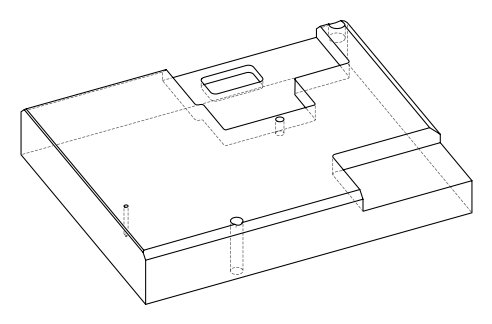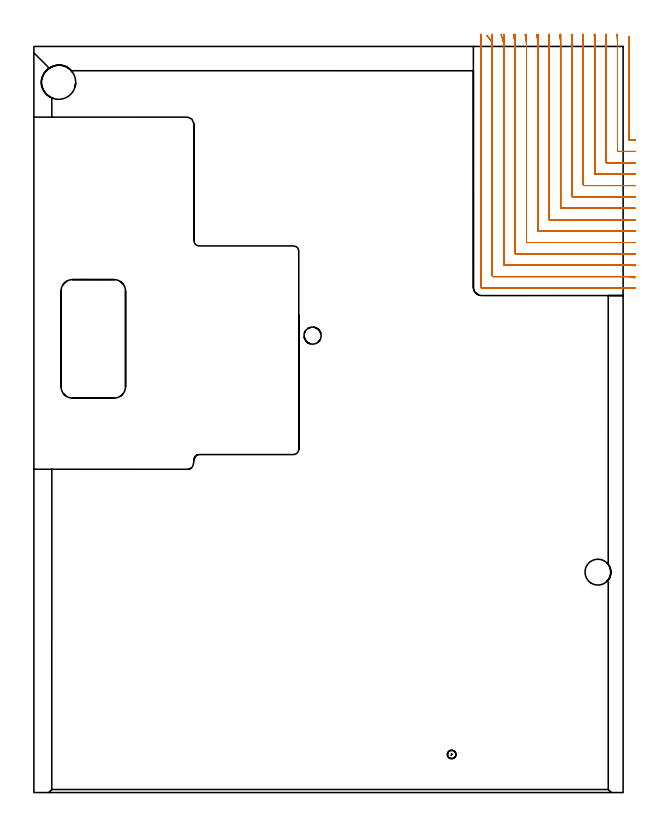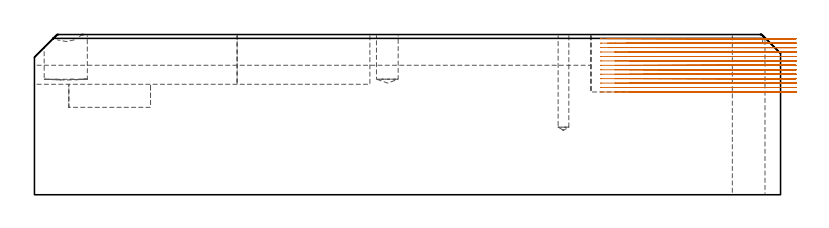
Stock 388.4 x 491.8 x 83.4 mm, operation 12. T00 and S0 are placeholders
(PLAN: 14 operations, 8 tool changes, 597.9 min)
(1 SPOT_DRILL | STEP1POCKET | NXT0321_9005460120000 | 0.03 min | 2 mm3)
(2 SPOT_DRILL_1 | STEP1POCKET_2 | NXT0321_9005460120000 | 0.03 min | 0 mm3)
(3 INDEXABLE_INSERT_DRILL_THROUGH_HOLE_FROM_SOLID | STEP1HOLE | NXT0302_005 | 0.35 min | 18882 mm3)
(4 DRILL_BLIND_HOLE_INTO_CENTER | STEP1POCKET | NXT0301_084 | 0.11 min | 2385 mm3)
(5 INDEXABLE_INSERT_DRILL_BLIND_HOLE_FROM_SOLID | STEP1POCKET_1 | NXT0302_016 | 0.1 min | 9302 mm3)
(6 DRILL_BLIND_HOLE_INTO_CENTER_1 | STEP1POCKET_2 | UGT0301_179 | 0.21 min | 1179 mm3)
(7 AREA_MILL | FG_CHAMFER_SURFACE | UGT0205_001 | 8.7 min | 15280 mm3)
(8 AREA_MILL_1 | FG_CHAMFER_SURFACE_1 | UGT0205_001 | 13.91 min | 37969 mm3)
(9 AREA_MILL_2 | FG_CHAMFER_SURFACE_2 | UGT0205_001 | 10.77 min | 15998 mm3)
(10 AREA_MILL_3 | FG_CHAMFER_SURFACE_3 | UGT0205_001 | 1.46 min | 2589 mm3)
(11 AREA_MILL_4 | FG_CHAMFER_SURFACE_4 | UGT0205_001 | 3.1 min | 733 mm3)
(12 MILL_CORNER_NOTCH_RECTANGULAR | CORNER_NOTCH_RECTANGULAR | NXT0201_013 | Follow Part, ap 2.5, ae 75% | 67.74 min | 483137 mm3)
(13 MILL_OPEN_POCKET | POCKET_OPEN | NXT0201_008 | Follow Part, ap 1.5, ae 75% | 488.67 min | 879252 mm3)
(14 MILL_RECTANGULAR_POCKET | POCKET_RECTANGULAR_STRAIGHT | UGT0201_133 | Follow Part, ap 3.75, ae 75% | 2.69 min | 39282 mm3)
(TOOL NXT0321_9005460120000 | NC Spot Drill, 142deg, 12mm, Carbide, Uncoated | D12 PA142 FL30 Z2)
(TOOL NXT0302_005 | Index. Insert Drill 17mm [880-D1700L20-05] | D17 PA176 FL85 Z2)
(TOOL NXT0301_084 | Carbide Drill 11.3mm [860.1-1130-034A1-MM 2214] | D11.3 PA140 FL55 Z2)
(TOOL NXT0302_016 | Index. Insert Drill 22.5mm [880-D2250L25-03] | D22.5 PA176 FL68 Z2)
(TOOL UGT0301_179 | Twist Drill 5.6 mm | D5.6 PA118 FL55 Z2)
(TOOL UGT0205_001 | Chamfer Mill 20 x 3 x 45 deg. | D20 FL50 Z2)
(TOOL NXT0201_013 | ENDMILL 10mm | D10 FL30 Z4)
(TOOL NXT0201_008 | ENDMILL 6mm [2P460-0600-NA 1630] | D6 FL26 Z6)
(TOOL UGT0201_133 | Carbide End Mill 15.0 | D15 FL30 Z4)
(OP 12 MILL_CORNER_NOTCH_RECTANGULAR)
G17 G21 G94 G90
T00 M6
G54
G17 G0 G90 X392.043 Y498.112 S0 M3
G43 Z93.541 H0
Z81.23
G94 G1 X392.144 Y495.114 F250.
G2 X392.2 Y491.813 R97.5 F500.
G1 Y430.584
G3 X392.686 Y430.091 R0.5
G2 X393.4 Y430.079 R97.5
G1 X396.399 Y430.016 F250.
G0 Z93.541
X384.396 Y499.795
Z81.23
G1 X384.562 Y496.8
G2 X384.7 Y491.813 R90. F500.
G1 Y423.093
G3 X385.193 Y422.6 R0.5
G1 X391.359
G2 X393.4 Y422.577 R90.
G1 X396.399 Y422.509 F250.
G0 Z93.541
X376.868 Y499.795
Z81.23
G1 X377.049 Y496.8
G2 X377.2 Y491.813 R82.5 F500.
G1 Y415.594
G3 X377.694 Y415.1 R0.5
G1 X391.359
G2 X393.4 Y415.075 R82.5
G1 X396.399 Y415.001 F250.
G0 Z93.541
X369.335 Y499.793
Z81.23
G1 X369.534 Y496.8
G2 X369.7 Y491.813 R75. F500.
G1 Y408.094
G3 X370.194 Y407.6 R0.5
G1 X391.359
G2 X393.4 Y407.572 R75.
G1 X396.399 Y407.491 F250.
G0 Z93.541
X361.794 Y499.792
Z81.23
G1 X362.016 Y496.8
G2 X362.2 Y491.813 R67.5 F500.
G1 Y400.594
G3 X362.694 Y400.1 R0.5
G1 X391.359
G2 X393.4 Y400.069 R67.5
G1 X396.399 Y399.978 F250.
G0 Z93.541
X354.243 Y499.79
Z81.23
G1 X354.492 Y496.8
G2 X354.7 Y491.813 R60. F500.
G1 Y393.094
G3 X355.194 Y392.6 R0.5
G1 X391.359
G2 X393.4 Y392.565 R60.
G1 X396.398 Y392.463 F250.
G0 Z93.541
X346.678 Y499.786
Z81.23
G1 X346.963 Y496.8
G2 X347.2 Y491.813 R52.5 F500.
G1 Y385.595
G3 X347.695 Y385.1 R0.5
G1 X391.359
G2 X393.4 Y385.06 R52.5
G1 X396.398 Y384.944 F250.
G0 Z93.541
X339.09 Y499.782
Z81.23
G1 X339.423 Y496.8
G2 X339.7 Y491.813 R45. F500.
G1 Y378.095
G3 X340.195 Y377.6 R0.5
G1 X391.359
G2 X393.4 Y377.554 R45.
G1 X396.397 Y377.418 F250.
G0 Z93.541
X331.468 Y499.773
Z81.23
G1 X331.867 Y496.8
G2 X332.2 Y491.813 R37.5 F500.
G1 Y370.595
G3 X332.695 Y370.1 R0.5
G1 X391.359
G2 X393.4 Y370.044 R37.5
G1 X396.396 Y369.881 F250.
G0 Z93.541
X323.784 Y499.758
Z81.23
G1 X324.283 Y496.8
G2 X324.7 Y491.813 R30. F500.
G1 Y363.096
G3 X325.196 Y362.6 R0.5
G1 X391.359
G2 X393.4 Y362.531 R30.
G1 X396.393 Y362.326 F250.
G0 Z93.541
X315.975 Y499.725
Z81.23
G1 X316.64 Y496.8
G2 X317.2 Y491.813 R22.5 F500.
G1 Y355.596
G3 X317.696 Y355.1 R0.5
G1 X391.359
G2 X393.4 Y355.007 R22.5
G1 X396.388 Y354.735 F250.
G0 Z93.541
X307.849 Y499.629
Z81.23
G1 X308.847 Y496.8
G2 X309.7 Y491.813 R15. F500.
G1 Y348.096
G3 X310.196 Y347.6 R0.5
G1 X391.359
G2 X393.4 Y347.461 R15.
G1 X396.372 Y347.052 F250.
G0 Z93.541
X298.307 Y499.041
Z81.23
G1 X300.302 Y496.8
G2 X302.2 Y491.813 R7.5 F500.
G1 Y340.596
G3 X302.696 Y340.1 R0.5
G1 X391.359
G2 X393.4 Y339.817 R7.5
G1 X396.287 Y339.001 F250.
G0 Z93.541
X294.7 Y494.813
Z81.23
G1 Y491.813
Y333.1 F500.
G3 X295.2 Y332.6 R0.5
G1 X391.359
X394.359 F250.
G0 Z93.541
X392.043 Y498.112
Z78.919
G1 X392.144 Y495.114
G2 X392.2 Y491.813 R97.5 F500.
G1 Y430.593
G3 X392.693 Y430.1 R0.5
G2 X393.4 Y430.1 R97.5
G1 X396.4 Y430.091 F250.
G0 Z93.541
X384.396 Y499.795
Z78.919
G1 X384.562 Y496.8
G2 X384.7 Y491.813 R90. F500.
G1 Y423.093
G3 X385.193 Y422.6 R0.5
G1 X393.105
X393.4
X396.4 Y422.59 F250.
G0 Z93.541
X376.868 Y499.795
Z78.919
G1 X377.049 Y496.8
G2 X377.2 Y491.813 R82.5 F500.
G1 Y415.594
G3 X377.694 Y415.1 R0.5
G1 X393.105
X393.4 Y415.099
X396.4 Y415.089 F250.
G0 Z93.541
X369.335 Y499.793
Z78.919
G1 X369.534 Y496.8
G2 X369.7 Y491.813 R75. F500.
G1 Y408.094
G3 X370.194 Y407.6 R0.5
G1 X393.105
X393.4 Y407.599
X396.4 Y407.588 F250.
G0 Z93.541
X361.794 Y499.792
Z78.919
G1 X362.016 Y496.8
G2 X362.2 Y491.813 R67.5 F500.
G1 Y400.594
G3 X362.694 Y400.1 R0.5
G1 X393.105
X393.4 Y400.099
X396.4 Y400.086 F250.
G0 Z93.541
X354.243 Y499.79
Z78.919
G1 X354.492 Y496.8
G2 X354.7 Y491.813 R60. F500.
G1 Y393.095
G3 X355.195 Y392.6 R0.5
G1 X393.105
X393.4 Y392.599
X396.4 Y392.585 F250.
G0 Z93.541
X346.678 Y499.786
Z78.919
G1 X346.963 Y496.8
G2 X347.2 Y491.813 R52.5 F500.
G1 Y385.595
G3 X347.695 Y385.1 R0.5
G1 X393.105
X393.4 Y385.099
X396.4 Y385.082 F250.
G0 Z93.541
X339.09 Y499.782
Z78.919
G1 X339.423 Y496.8
G2 X339.7 Y491.813 R45. F500.
G1 Y378.095
G3 X340.195 Y377.6 R0.5
G1 X393.105
X393.4 Y377.599
X396.4 Y377.579 F250.
G0 Z93.541
X331.468 Y499.773
Z78.919
G1 X331.867 Y496.8
G2 X332.2 Y491.813 R37.5 F500.
G1 Y370.595
G3 X332.695 Y370.1 R0.5
G1 X393.105
G2 X393.4 Y370.099 R37.5
G1 X396.4 Y370.075 F250.
G0 Z93.541
X323.784 Y499.758
Z78.919
G1 X324.283 Y496.8
G2 X324.7 Y491.813 R30. F500.
G1 Y363.096
G3 X325.196 Y362.6 R0.5
G1 X393.105
G2 X393.4 Y362.599 R30.
G1 X396.4 Y362.569 F250.
G0 Z93.541
X315.976 Y499.725
Z78.919
G1 X316.64 Y496.8
G2 X317.2 Y491.813 R22.5 F500.
G1 Y355.596
G3 X317.696 Y355.1 R0.5
G1 X393.105
G2 X393.4 Y355.098 R22.5
G1 X396.4 Y355.059 F250.
G0 Z93.541
X307.849 Y499.629
Z78.919
G1 X308.847 Y496.8
G2 X309.7 Y491.813 R15. F500.
G1 Y348.096
G3 X310.196 Y347.6 R0.5
G1 X393.105
G2 X393.4 Y347.597 R15.
G1 X396.399 Y347.538 F250.
G0 Z93.541
X298.307 Y499.041
Z78.919
G1 X300.302 Y496.8
G2 X302.2 Y491.813 R7.5 F500.
G1 Y340.596
G3 X302.696 Y340.1 R0.5
G1 X393.105
G2 X393.4 Y340.094 R7.5
G1 X396.398 Y339.976 F250.
G0 Z93.541
X294.7 Y494.813
Z78.919
G1 Y491.813
Y333.1 F500.
G3 X295.2 Y332.6 R0.5
G1 X393.105
X396.105 F250.
G0 Z93.541
X392.067 Y498.098
Z76.608
G1 X392.157 Y495.1
G2 X392.2 Y492.189 R97.5 F500.
G1 Y430.593
G3 X392.693 Y430.1 R0.5
G1 X393.4
X396.4 F250.
G0 Z93.541
X384.428 Y499.796
Z76.608
G1 X384.582 Y496.8
G2 X384.7 Y492.189 R90. F500.
G1 Y423.093
G3 X385.193 Y422.6 R0.5
G1 X393.4
X396.4 F250.
G0 Z93.541
X376.903 Y499.795
Z76.608
G1 X377.071 Y496.8
G2 X377.2 Y492.189 R82.5 F500.
G1 Y415.594
G3 X377.694 Y415.1 R0.5
G1 X393.4
X396.4 F250.
G0 Z93.541
X369.374 Y499.794
Z76.608
G1 X369.558 Y496.8
G2 X369.7 Y492.189 R75. F500.
G1 Y408.094
G3 X370.194 Y407.6 R0.5
G1 X393.4
X396.4 F250.
G0 Z93.541
X361.837 Y499.793
Z76.608
G1 X362.042 Y496.8
G2 X362.2 Y492.189 R67.5 F500.
G1 Y400.594
G3 X362.694 Y400.1 R0.5
G1 X393.4
X396.4 F250.
G0 Z93.541
X354.292 Y499.791
Z76.608
G1 X354.523 Y496.8
G2 X354.7 Y492.189 R60. F500.
G1 Y393.094
G3 X355.194 Y392.6 R0.5
G1 X393.4
X396.4 F250.
G0 Z93.541
X346.734 Y499.788
Z76.608
G1 X346.997 Y496.8
G2 X347.2 Y492.189 R52.5 F500.
G1 Y385.595
G3 X347.695 Y385.1 R0.5
G1 X393.4
X396.4 F250.
G0 Z93.541
X339.156 Y499.784
Z76.608
G1 X339.463 Y496.8
G2 X339.7 Y492.189 R45. F500.
G1 Y378.095
G3 X340.195 Y377.6 R0.5
G1 X393.4
X396.4 F250.
G0 Z93.541
X331.546 Y499.777
Z76.608
G1 X331.915 Y496.8
G2 X332.2 Y492.189 R37.5 F500.
G1 Y370.595
G3 X332.695 Y370.1 R0.5
G1 X393.4
X396.4 F250.
G0 Z93.541
X323.882 Y499.764
Z76.608
G1 X324.343 Y496.8
G2 X324.7 Y492.189 R30. F500.
G1 Y363.096
G3 X325.196 Y362.6 R0.5
G1 X393.4
X396.4 F250.
G0 Z93.541
X316.108 Y499.736
Z76.608
G1 X316.722 Y496.8
G2 X317.2 Y492.189 R22.5 F500.
G1 Y355.596
G3 X317.696 Y355.1 R0.5
G1 X393.4
X396.4 F250.
G0 Z93.541
X308.051 Y499.655
Z76.608
G1 X308.974 Y496.8
G2 X309.7 Y492.189 R15. F500.
G1 Y348.096
G3 X310.196 Y347.6 R0.5
G1 X393.4
X396.4 F250.
G0 Z93.541
X298.77 Y499.166
Z76.608
G1 X300.615 Y496.8
G2 X302.2 Y492.189 R7.5 F500.
G1 Y340.596
G3 X302.696 Y340.1 R0.5
G1 X393.4
X396.4 F250.
G0 Z93.541
X294.7 Y495.189
Z76.608
G1 Y492.189
Y333.1 F500.
G3 X295.2 Y332.6 R0.5
G1 X393.4
X396.4 F250.
G0 Z93.541
X392.2 Y498.05
Z74.298
G1 Y495.05
Y430.593 F500.
G3 X392.693 Y430.1 R0.5
G1 X393.4
X396.4 F250.
G0 Z93.541
X384.65 Y499.8
Z74.298
G1 X384.692 Y496.8
G2 X384.7 Y495.566 R90. F500.
G1 Y423.093
G3 X385.193 Y422.6 R0.5
G1 X393.4
X396.4 F250.
G0 Z93.541
X377.146 Y499.8
Z74.298
G1 X377.191 Y496.8
G2 X377.2 Y495.566 R82.5 F500.
G1 Y415.594
G3 X377.694 Y415.1 R0.5
G1 X393.4
X396.4 F250.
G0 Z93.541
X369.641 Y499.8
Z74.298
G1 X369.69 Y496.8
G2 X369.7 Y495.566 R75. F500.
G1 Y408.094
G3 X370.194 Y407.6 R0.5
G1 X393.4
X396.4 F250.
G0 Z93.541
X362.134 Y499.8
Z74.298
G1 X362.189 Y496.8
G2 X362.2 Y495.566 R67.5 F500.
G1 Y400.594
G3 X362.694 Y400.1 R0.5
G1 X393.4
X396.4 F250.
G0 Z93.541
X354.626 Y499.799
Z74.298
G1 X354.687 Y496.8
G2 X354.7 Y495.566 R60. F500.
G1 Y393.094
G3 X355.194 Y392.6 R0.5
G1 X393.4
X396.4 F250.
G0 Z93.541
X347.115 Y499.799
Z74.298
G1 X347.186 Y496.8
G2 X347.2 Y495.566 R52.5 F500.
G1 Y385.595
G3 X347.695 Y385.1 R0.5
G1 X393.4
X396.4 F250.
G0 Z93.541
X339.601 Y499.799
Z74.298
G1 X339.683 Y496.8
G2 X339.7 Y495.566 R45. F500.
G1 Y378.095
G3 X340.195 Y377.6 R0.5
G1 X393.4
X396.4 F250.
G0 Z93.541
X332.081 Y499.798
Z74.298
G1 X332.18 Y496.8
G2 X332.2 Y495.566 R37.5 F500.
G1 Y370.595
G3 X332.695 Y370.1 R0.5
G1 X393.4
X396.4 F250.
G0 Z93.541
X324.551 Y499.797
Z74.298
G1 X324.675 Y496.8
G2 X324.7 Y495.566 R30. F500.
G1 Y363.096
G3 X325.196 Y362.6 R0.5
G1 X393.4
X396.4 F250.
G0 Z93.541
X317.002 Y499.795
Z74.298
G1 X317.166 Y496.8
G2 X317.2 Y495.566 R22.5 F500.
G1 Y355.596
G3 X317.696 Y355.1 R0.5
G1 X393.4
X396.4 F250.
G0 Z93.541
X309.402 Y499.79
Z74.298
G1 X309.649 Y496.8
G2 X309.7 Y495.566 R15. F500.
G1 Y348.096
G3 X310.196 Y347.6 R0.5
G1 X393.4
X396.4 F250.
G0 Z93.541
X302.098 Y499.8
Z74.298
G1 Y496.8
G2 X302.2 Y495.566 R7.5 F500.
G1 Y340.596
G3 X302.696 Y340.1 R0.5
G1 X393.4
X396.4 F250.
G0 Z93.541
X294.7 Y498.566
Z74.298
G1 Y495.566
Y333.1 F500.
G3 X295.2 Y332.6 R0.5
G1 X393.4
X396.4 F250.
G0 Z93.541
X392.2 Y498.05
Z71.987
G1 Y495.05
Y430.593 F500.
G3 X392.693 Y430.1 R0.5
G1 X393.4
X396.4 F250.
G0 Z93.541
X384.697 Y499.8
Z71.987
G1 X384.7 Y496.8
Y496.711 F500.
Y423.093
G3 X385.193 Y422.6 R0.5
G1 X393.4
X396.4 F250.
G0 Z93.541
X377.197 Y499.8
Z71.987
G1 X377.2 Y496.8
Y496.711 F500.
Y415.594
G3 X377.694 Y415.1 R0.5
G1 X393.4
X396.4 F250.
G0 Z93.541
X369.696 Y499.8
Z71.987
G1 X369.7 Y496.8
Y496.711 F500.
Y408.094
G3 X370.194 Y407.6 R0.5
G1 X393.4
X396.4 F250.
G0 Z93.541
X362.196 Y499.8
Z71.987
G1 X362.2 Y496.8
Y496.711 F500.
Y400.594
G3 X362.694 Y400.1 R0.5
G1 X393.4
X396.4 F250.
G0 Z93.541
X354.695 Y499.8
Z71.987
G1 X354.7 Y496.8
Y496.711 F500.
Y393.094
G3 X355.194 Y392.6 R0.5
G1 X393.4
X396.4 F250.
G0 Z93.541
X347.195 Y499.8
Z71.987
G1 X347.2 Y496.8
Y496.711 F500.
Y385.595
G3 X347.695 Y385.1 R0.5
G1 X393.4
X396.4 F250.
G0 Z93.541
X339.694 Y499.8
Z71.987
G1 X339.7 Y496.8
Y496.711 F500.
Y378.095
G3 X340.195 Y377.6 R0.5
G1 X393.4
X396.4 F250.
G0 Z93.541
X332.193 Y499.8
Z71.987
G1 X332.2 Y496.8
Y496.711 F500.
Y370.595
G3 X332.695 Y370.1 R0.5
G1 X393.4
X396.4 F250.
G0 Z93.541
X324.691 Y499.8
Z71.987
G1 X324.7 Y496.8
Y496.711 F500.
Y363.096
G3 X325.196 Y362.6 R0.5
G1 X393.4
X396.4 F250.
G0 Z93.541
X317.188 Y499.8
Z71.987
G1 X317.2 Y496.8
Y496.711 F500.
Y355.596
G3 X317.696 Y355.1 R0.5
G1 X393.4
X396.4 F250.
G0 Z93.541
X309.682 Y499.8
Z71.987
G1 X309.7 Y496.8
Y496.711 F500.
Y348.096
G3 X310.196 Y347.6 R0.5
G1 X393.4
X396.4 F250.
G0 Z93.541
X302.164 Y499.8
Z71.987
G1 X302.199 Y496.8
X302.2 Y496.711 F500.
Y340.596
G3 X302.696 Y340.1 R0.5
G1 X393.4
X396.4 F250.
G0 Z93.541
X294.7 Y499.711
Z71.987
G1 Y496.711
Y333.1 F500.
G3 X295.2 Y332.6 R0.5
G1 X393.4
X396.4 F250.
G0 Z93.541
X392.2 Y498.05
Z69.676
G1 Y495.05
Y430.593 F500.
G3 X392.693 Y430.1 R0.5
G1 X393.4
X396.4 F250.
G0 Z93.541
X384.7 Y499.8
Z69.676
G1 Y496.8
Y423.093 F500.
G3 X385.193 Y422.6 R0.5
G1 X393.4
X396.4 F250.
G0 Z93.541
X377.2 Y499.8
Z69.676
G1 Y496.8
Y415.594 F500.
G3 X377.694 Y415.1 R0.5
G1 X393.4
X396.4 F250.
G0 Z93.541
X369.7 Y499.8
Z69.676
G1 Y496.8
Y408.094 F500.
G3 X370.194 Y407.6 R0.5
G1 X393.4
X396.4 F250.
G0 Z93.541
X362.2 Y499.8
Z69.676
G1 Y496.8
Y400.594 F500.
G3 X362.694 Y400.1 R0.5
G1 X393.4
X396.4 F250.
G0 Z93.541
X354.7 Y499.8
Z69.676
G1 Y496.8
Y393.094 F500.
G3 X355.194 Y392.6 R0.5
G1 X393.4
X396.4 F250.
G0 Z93.541
X347.2 Y499.8
Z69.676
G1 Y496.8
Y385.595 F500.
G3 X347.695 Y385.1 R0.5
G1 X393.4
X396.4 F250.
G0 Z93.541
X339.7 Y499.8
Z69.676
G1 Y496.8
Y378.095 F500.
G3 X340.195 Y377.6 R0.5
G1 X393.4
X396.4 F250.
G0 Z93.541
X332.2 Y499.8
Z69.676
G1 Y496.8
Y370.595 F500.
G3 X332.695 Y370.1 R0.5
G1 X393.4
X396.4 F250.
G0 Z93.541
X324.7 Y499.8
Z69.676
G1 Y496.8
Y363.096 F500.
G3 X325.196 Y362.6 R0.5
G1 X393.4
X396.4 F250.
G0 Z93.541
X317.2 Y499.8
Z69.676
G1 Y496.8
Y355.596 F500.
G3 X317.696 Y355.1 R0.5
G1 X393.4
X396.4 F250.
G0 Z93.541
X309.7 Y499.8
Z69.676
G1 Y496.8
Y348.096 F500.
G3 X310.196 Y347.6 R0.5
G1 X393.4
X396.4 F250.
G0 Z93.541
X302.2 Y499.8
Z69.676
G1 Y496.8
Y340.596 F500.
G3 X302.696 Y340.1 R0.5
G1 X393.4
X396.4 F250.
G0 Z93.541
X294.7 Y499.8
Z69.676
G1 Y496.8
Y333.1 F500.
G3 X295.2 Y332.6 R0.5
G1 X393.4
X396.4 F250.
G0 Z93.541
X392.2 Y498.05
Z67.365
G1 Y495.05
Y430.593 F500.
G3 X392.693 Y430.1 R0.5
G1 X393.4
X396.4 F250.
G0 Z93.541
X384.7 Y499.8
Z67.365
G1 Y496.8
Y423.093 F500.
G3 X385.193 Y422.6 R0.5
G1 X393.4
X396.4 F250.
G0 Z93.541
X377.2 Y499.8
Z67.365
G1 Y496.8
Y415.594 F500.
G3 X377.694 Y415.1 R0.5
G1 X393.4
X396.4 F250.
G0 Z93.541
X369.7 Y499.8
Z67.365
G1 Y496.8
Y408.094 F500.
G3 X370.194 Y407.6 R0.5
G1 X393.4
X396.4 F250.
G0 Z93.541
X362.2 Y499.8
Z67.365
G1 Y496.8
Y400.594 F500.
G3 X362.694 Y400.1 R0.5
G1 X393.4
X396.4 F250.
G0 Z93.541
X354.7 Y499.8
Z67.365
G1 Y496.8
Y393.094 F500.
G3 X355.194 Y392.6 R0.5
G1 X393.4
X396.4 F250.
G0 Z93.541
X347.2 Y499.8
Z67.365
G1 Y496.8
Y385.595 F500.
G3 X347.695 Y385.1 R0.5
G1 X393.4
X396.4 F250.
G0 Z93.541
X339.7 Y499.8
Z67.365
G1 Y496.8
Y378.095 F500.
G3 X340.195 Y377.6 R0.5
G1 X393.4
X396.4 F250.
G0 Z93.541
X332.2 Y499.8
Z67.365
G1 Y496.8
Y370.595 F500.
G3 X332.695 Y370.1 R0.5
G1 X393.4
X396.4 F250.
G0 Z93.541
X324.7 Y499.8
Z67.365
G1 Y496.8
Y363.096 F500.
G3 X325.196 Y362.6 R0.5
G1 X393.4
X396.4 F250.
G0 Z93.541
X317.2 Y499.8
Z67.365
G1 Y496.8
Y355.596 F500.
G3 X317.696 Y355.1 R0.5
G1 X393.4
X396.4 F250.
G0 Z93.541
X309.7 Y499.8
Z67.365
G1 Y496.8
Y348.096 F500.
G3 X310.196 Y347.6 R0.5
G1 X393.4
X396.4 F250.
G0 Z93.541
X302.2 Y499.8
Z67.365
G1 Y496.8
Y340.596 F500.
G3 X302.696 Y340.1 R0.5
G1 X393.4
X396.4 F250.
G0 Z93.541
X294.7 Y499.8
Z67.365
G1 Y496.8
Y333.1 F500.
G3 X295.2 Y332.6 R0.5
G1 X393.4
X396.4 F250.
G0 Z93.541
X392.2 Y498.05
Z65.054
G1 Y495.05
Y430.593 F500.
G3 X392.693 Y430.1 R0.5
G1 X393.4
X396.4 F250.
G0 Z93.541
X384.7 Y499.8
Z65.054
G1 Y496.8
Y423.093 F500.
G3 X385.193 Y422.6 R0.5
G1 X393.4
X396.4 F250.
G0 Z93.541
X377.2 Y499.8
Z65.054
G1 Y496.8
Y415.594 F500.
G3 X377.694 Y415.1 R0.5
G1 X393.4
X396.4 F250.
G0 Z93.541
X369.7 Y499.8
Z65.054
G1 Y496.8
Y408.094 F500.
G3 X370.194 Y407.6 R0.5
G1 X393.4
X396.4 F250.
G0 Z93.541
X362.2 Y499.8
Z65.054
G1 Y496.8
Y400.594 F500.
G3 X362.694 Y400.1 R0.5
G1 X393.4
X396.4 F250.
G0 Z93.541
X354.7 Y499.8
Z65.054
G1 Y496.8
Y393.094 F500.
G3 X355.194 Y392.6 R0.5
G1 X393.4
X396.4 F250.
G0 Z93.541
X347.2 Y499.8
Z65.054
G1 Y496.8
Y385.595 F500.
G3 X347.695 Y385.1 R0.5
G1 X393.4
X396.4 F250.
G0 Z93.541
X339.7 Y499.8
Z65.054
G1 Y496.8
Y378.095 F500.
G3 X340.195 Y377.6 R0.5
G1 X393.4
X396.4 F250.
G0 Z93.541
X332.2 Y499.8
Z65.054
G1 Y496.8
Y370.595 F500.
G3 X332.695 Y370.1 R0.5
G1 X393.4
X396.4 F250.
G0 Z93.541
X324.7 Y499.8
Z65.054
G1 Y496.8
Y363.096 F500.
G3 X325.196 Y362.6 R0.5
G1 X393.4
X396.4 F250.
G0 Z93.541
X317.2 Y499.8
Z65.054
G1 Y496.8
Y355.596 F500.
G3 X317.696 Y355.1 R0.5
G1 X393.4
X396.4 F250.
G0 Z93.541
X309.7 Y499.8
Z65.054
G1 Y496.8
Y348.096 F500.
G3 X310.196 Y347.6 R0.5
G1 X393.4
X396.4 F250.
G0 Z93.541
X302.2 Y499.8
Z65.054
G1 Y496.8
Y340.596 F500.
G3 X302.696 Y340.1 R0.5
G1 X393.4
X396.4 F250.
G0 Z93.541
X294.7 Y499.8
Z65.054
G1 Y496.8
Y333.1 F500.
G3 X295.2 Y332.6 R0.5
G1 X393.4
X396.4 F250.
G0 Z93.541
X392.2 Y498.05
Z62.743
G1 Y495.05
Y430.593 F500.
G3 X392.693 Y430.1 R0.5
G1 X393.4
X396.4 F250.
G0 Z93.541
X384.7 Y499.8
Z62.743
G1 Y496.8
Y423.093 F500.
G3 X385.193 Y422.6 R0.5
G1 X393.4
X396.4 F250.
G0 Z93.541
X377.2 Y499.8
Z62.743
G1 Y496.8
Y415.594 F500.
G3 X377.694 Y415.1 R0.5
G1 X393.4
X396.4 F250.
G0 Z93.541
X369.7 Y499.8
Z62.743
G1 Y496.8
Y408.094 F500.
G3 X370.194 Y407.6 R0.5
G1 X393.4
X396.4 F250.
G0 Z93.541
X362.2 Y499.8
Z62.743
G1 Y496.8
Y400.594 F500.
G3 X362.694 Y400.1 R0.5
G1 X393.4
X396.4 F250.
G0 Z93.541
X354.7 Y499.8
Z62.743
G1 Y496.8
Y393.094 F500.
G3 X355.194 Y392.6 R0.5
G1 X393.4
X396.4 F250.
G0 Z93.541
X347.2 Y499.8
Z62.743
G1 Y496.8
Y385.595 F500.
G3 X347.695 Y385.1 R0.5
G1 X393.4
X396.4 F250.
G0 Z93.541
X339.7 Y499.8
Z62.743
G1 Y496.8
Y378.095 F500.
G3 X340.195 Y377.6 R0.5
G1 X393.4
X396.4 F250.
G0 Z93.541
X332.2 Y499.8
Z62.743
G1 Y496.8
Y370.595 F500.
G3 X332.695 Y370.1 R0.5
G1 X393.4
X396.4 F250.
G0 Z93.541
X324.7 Y499.8
Z62.743
G1 Y496.8
Y363.096 F500.
G3 X325.196 Y362.6 R0.5
G1 X393.4
X396.4 F250.
G0 Z93.541
X317.2 Y499.8
Z62.743
G1 Y496.8
Y355.596 F500.
G3 X317.696 Y355.1 R0.5
G1 X393.4
X396.4 F250.
G0 Z93.541
X309.7 Y499.8
Z62.743
G1 Y496.8
Y348.096 F500.
G3 X310.196 Y347.6 R0.5
G1 X393.4
X396.4 F250.
G0 Z93.541
X302.2 Y499.8
Z62.743
G1 Y496.8
Y340.596 F500.
G3 X302.696 Y340.1 R0.5
G1 X393.4
X396.4 F250.
G0 Z93.541
X294.7 Y499.8
Z62.743
G1 Y496.8
Y333.1 F500.
G3 X295.2 Y332.6 R0.5
G1 X393.4
X396.4 F250.
G0 Z93.541
X392.2 Y498.05
Z60.433
G1 Y495.05
Y430.593 F500.
G3 X392.693 Y430.1 R0.5
G1 X393.4
X396.4 F250.
G0 Z93.541
X384.7 Y499.8
Z60.433
G1 Y496.8
Y423.093 F500.
G3 X385.193 Y422.6 R0.5
G1 X393.4
X396.4 F250.
G0 Z93.541
X377.2 Y499.8
Z60.433
G1 Y496.8
Y415.594 F500.
G3 X377.694 Y415.1 R0.5
G1 X393.4
X396.4 F250.
G0 Z93.541
X369.7 Y499.8
Z60.433
G1 Y496.8
Y408.094 F500.
G3 X370.194 Y407.6 R0.5
G1 X393.4
X396.4 F250.
G0 Z93.541
X362.2 Y499.8
Z60.433
G1 Y496.8
Y400.594 F500.
G3 X362.694 Y400.1 R0.5
G1 X393.4
X396.4 F250.
G0 Z93.541
X354.7 Y499.8
Z60.433
G1 Y496.8
Y393.094 F500.
G3 X355.194 Y392.6 R0.5
G1 X393.4
X396.4 F250.
G0 Z93.541
X347.2 Y499.8
Z60.433
G1 Y496.8
Y385.595 F500.
G3 X347.695 Y385.1 R0.5
G1 X393.4
X396.4 F250.
G0 Z93.541
X339.7 Y499.8
Z60.433
G1 Y496.8
Y378.095 F500.
G3 X340.195 Y377.6 R0.5
G1 X393.4
X396.4 F250.
G0 Z93.541
X332.2 Y499.8
Z60.433
G1 Y496.8
Y370.595 F500.
G3 X332.695 Y370.1 R0.5
G1 X393.4
X396.4 F250.
G0 Z93.541
X324.7 Y499.8
Z60.433
G1 Y496.8
Y363.096 F500.
G3 X325.196 Y362.6 R0.5
G1 X393.4
X396.4 F250.
G0 Z93.541
X317.2 Y499.8
Z60.433
G1 Y496.8
Y355.596 F500.
G3 X317.696 Y355.1 R0.5
G1 X393.4
X396.4 F250.
G0 Z93.541
X309.7 Y499.8
Z60.433
G1 Y496.8
Y348.096 F500.
G3 X310.196 Y347.6 R0.5
G1 X393.4
X396.4 F250.
G0 Z93.541
X302.2 Y499.8
Z60.433
G1 Y496.8
Y340.596 F500.
G3 X302.696 Y340.1 R0.5
G1 X393.4
X396.4 F250.
G0 Z93.541
X294.7 Y499.8
Z60.433
G1 Y496.8
Y333.1 F500.
G3 X295.2 Y332.6 R0.5
G1 X393.4
X396.4 F250.
G0 Z93.541
X392.2 Y498.05
Z58.122
G1 Y495.05
Y430.593 F500.
G3 X392.693 Y430.1 R0.5
G1 X393.4
X396.4 F250.
G0 Z93.541
X384.7 Y499.8
Z58.122
G1 Y496.8
Y423.093 F500.
G3 X385.193 Y422.6 R0.5
G1 X393.4
X396.4 F250.
G0 Z93.541
X377.2 Y499.8
Z58.122
G1 Y496.8
Y415.594 F500.
G3 X377.694 Y415.1 R0.5
G1 X393.4
X396.4 F250.
G0 Z93.541
X369.7 Y499.8
Z58.122
G1 Y496.8
Y408.094 F500.
G3 X370.194 Y407.6 R0.5
G1 X393.4
X396.4 F250.
G0 Z93.541
X362.2 Y499.8
Z58.122
G1 Y496.8
Y400.594 F500.
G3 X362.694 Y400.1 R0.5
G1 X393.4
X396.4 F250.
G0 Z93.541
X354.7 Y499.8
Z58.122
G1 Y496.8
Y393.094 F500.
G3 X355.194 Y392.6 R0.5
G1 X393.4
X396.4 F250.
G0 Z93.541
X347.2 Y499.8
Z58.122
G1 Y496.8
Y385.595 F500.
G3 X347.695 Y385.1 R0.5
G1 X393.4
X396.4 F250.
G0 Z93.541
X339.7 Y499.8
Z58.122
G1 Y496.8
Y378.095 F500.
G3 X340.195 Y377.6 R0.5
G1 X393.4
X396.4 F250.
G0 Z93.541
X332.2 Y499.8
Z58.122
G1 Y496.8
Y370.595 F500.
G3 X332.695 Y370.1 R0.5
G1 X393.4
X396.4 F250.
G0 Z93.541
X324.7 Y499.8
Z58.122
G1 Y496.8
Y363.096 F500.
G3 X325.196 Y362.6 R0.5
G1 X393.4
X396.4 F250.
G0 Z93.541
X317.2 Y499.8
Z58.122
G1 Y496.8
Y355.596 F500.
G3 X317.696 Y355.1 R0.5
G1 X393.4
X396.4 F250.
G0 Z93.541
X309.7 Y499.8
Z58.122
G1 Y496.8
Y348.096 F500.
G3 X310.196 Y347.6 R0.5
G1 X393.4
X396.4 F250.
G0 Z93.541
X302.2 Y499.8
Z58.122
G1 Y496.8
Y340.596 F500.
G3 X302.696 Y340.1 R0.5
G1 X393.4
X396.4 F250.
G0 Z93.541
X294.7 Y499.8
Z58.122
G1 Y496.8
Y333.1 F500.
G3 X295.2 Y332.6 R0.5
G1 X393.4
X396.4 F250.
G0 Z93.541
X392.2 Y498.05
Z55.811
G1 Y495.05
Y430.593 F500.
G3 X392.693 Y430.1 R0.5
G1 X393.4
X396.4 F250.
G0 Z93.541
X384.7 Y499.8
Z55.811
G1 Y496.8
Y423.093 F500.
G3 X385.193 Y422.6 R0.5
G1 X393.4
X396.4 F250.
G0 Z93.541
X377.2 Y499.8
Z55.811
G1 Y496.8
Y415.594 F500.
G3 X377.694 Y415.1 R0.5
G1 X393.4
X396.4 F250.
G0 Z93.541
X369.7 Y499.8
Z55.811
G1 Y496.8
Y408.094 F500.
G3 X370.194 Y407.6 R0.5
G1 X393.4
X396.4 F250.
G0 Z93.541
X362.2 Y499.8
Z55.811
G1 Y496.8
Y400.594 F500.
G3 X362.694 Y400.1 R0.5
G1 X393.4
X396.4 F250.
G0 Z93.541
X354.7 Y499.8
Z55.811
G1 Y496.8
Y393.094 F500.
G3 X355.194 Y392.6 R0.5
G1 X393.4
X396.4 F250.
G0 Z93.541
X347.2 Y499.8
Z55.811
G1 Y496.8
Y385.595 F500.
G3 X347.695 Y385.1 R0.5
G1 X393.4
X396.4 F250.
G0 Z93.541
X339.7 Y499.8
Z55.811
G1 Y496.8
Y378.095 F500.
G3 X340.195 Y377.6 R0.5
G1 X393.4
X396.4 F250.
G0 Z93.541
X332.2 Y499.8
Z55.811
G1 Y496.8
Y370.595 F500.
G3 X332.695 Y370.1 R0.5
G1 X393.4
X396.4 F250.
G0 Z93.541
X324.7 Y499.8
Z55.811
G1 Y496.8
Y363.096 F500.
G3 X325.196 Y362.6 R0.5
G1 X393.4
X396.4 F250.
G0 Z93.541
X317.2 Y499.8
Z55.811
G1 Y496.8
Y355.596 F500.
G3 X317.696 Y355.1 R0.5
G1 X393.4
X396.4 F250.
G0 Z93.541
X309.7 Y499.8
Z55.811
G1 Y496.8
Y348.096 F500.
G3 X310.196 Y347.6 R0.5
G1 X393.4
X396.4 F250.
G0 Z93.541
X302.2 Y499.8
Z55.811
G1 Y496.8
Y340.596 F500.
G3 X302.696 Y340.1 R0.5
G1 X393.4
X396.4 F250.
G0 Z93.541
X294.7 Y499.8
Z55.811
G1 Y496.8
Y333.1 F500.
G3 X295.2 Y332.6 R0.5
G1 X393.4
X396.4 F250.
G0 Z93.541
X392.2 Y498.05
Z53.5
G1 Y495.05
Y430.593 F500.
G3 X392.693 Y430.1 R0.5
G1 X393.4
X396.4 F250.
G0 Z93.541
X384.7 Y499.8
Z53.5
G1 Y496.8
Y423.093 F500.
G3 X385.193 Y422.6 R0.5
G1 X393.4
X396.4 F250.
G0 Z93.541
X377.2 Y499.8
Z53.5
G1 Y496.8
Y415.594 F500.
G3 X377.694 Y415.1 R0.5
G1 X393.4
X396.4 F250.
G0 Z93.541
X369.7 Y499.8
Z53.5
G1 Y496.8
Y408.094 F500.
G3 X370.194 Y407.6 R0.5
G1 X393.4
X396.4 F250.
G0 Z93.541
X362.2 Y499.8
Z53.5
G1 Y496.8
Y400.594 F500.
G3 X362.694 Y400.1 R0.5
G1 X393.4
X396.4 F250.
G0 Z93.541
X354.7 Y499.8
Z53.5
G1 Y496.8
Y393.094 F500.
G3 X355.194 Y392.6 R0.5
G1 X393.4
X396.4 F250.
G0 Z93.541
X347.2 Y499.8
Z53.5
G1 Y496.8
Y385.595 F500.
G3 X347.695 Y385.1 R0.5
G1 X393.4
X396.4 F250.
G0 Z93.541
X339.7 Y499.8
Z53.5
G1 Y496.8
Y378.095 F500.
G3 X340.195 Y377.6 R0.5
G1 X393.4
X396.4 F250.
G0 Z93.541
X332.2 Y499.8
Z53.5
G1 Y496.8
Y370.595 F500.
G3 X332.695 Y370.1 R0.5
G1 X393.4
X396.4 F250.
G0 Z93.541
X324.7 Y499.8
Z53.5
G1 Y496.8
Y363.096 F500.
G3 X325.196 Y362.6 R0.5
G1 X393.4
X396.4 F250.
G0 Z93.541
X317.2 Y499.8
Z53.5
G1 Y496.8
Y355.596 F500.
G3 X317.696 Y355.1 R0.5
G1 X393.4
X396.4 F250.
G0 Z93.541
X309.7 Y499.8
Z53.5
G1 Y496.8
Y348.096 F500.
G3 X310.196 Y347.6 R0.5
G1 X393.4
X396.4 F250.
G0 Z93.541
X302.2 Y499.8
Z53.5
G1 Y496.8
Y340.596 F500.
G3 X302.696 Y340.1 R0.5
G1 X393.4
X396.4 F250.
G0 Z93.541
X294.7 Y499.8
Z53.5
G1 Y496.8
Y333.1 F500.
G3 X295.2 Y332.6 R0.5
G1 X393.4
X396.4 F250.
G0 Z93.541
M5
M2
